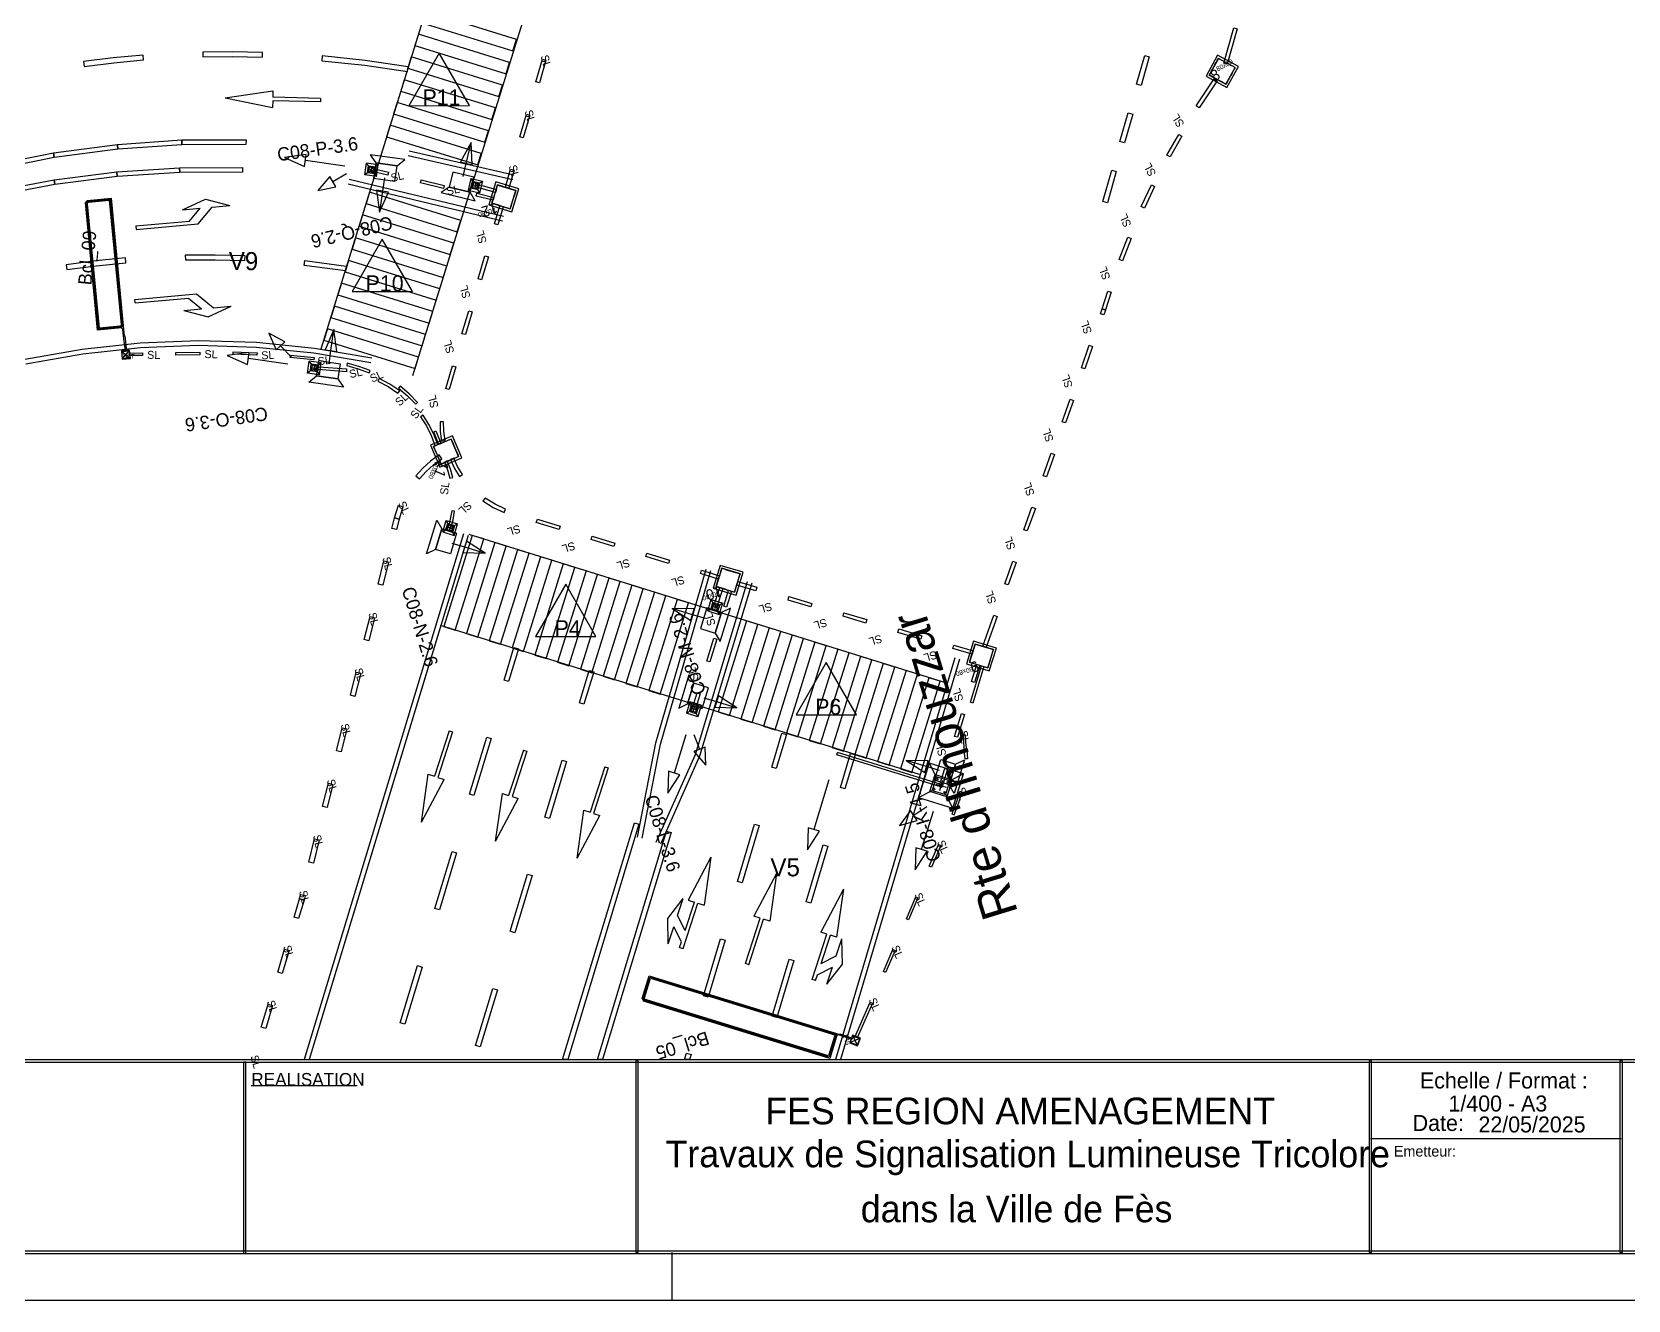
# Model space of a CAD drawing. Header units: millimetres. Extents: x 0 to 420, y 0 to 297.
# Drawn here: x 143.2 to 310.3, y 0 to 132.8 of the extents above; entities that cross this region are included whole.
import ezdxf

# ---------------------------------------------------------------- set-up
doc = ezdxf.new("R2010")
doc.units = ezdxf.units.MM
for name, color, linetype, true_color in [('BORD_CHAUSSEE_SIGNAUX', 7, 'Continuous', 0xff0000), ('BOUCLE_SATURATION', 7, 'Continuous', 0xb8b800), ('FLECHES_CIRCULATION', 7, 'Continuous', 0x0080ff), ('FOURREAU_BOUCLE', 7, 'Continuous', 0xff8000), ('FOURREAU_CEINTURAGE', 7, 'Continuous', 0xb8008a), ('FOURREAU_FIBRE_MULTI', 7, 'Continuous', 0x0000ff), ('FOURREAU_SUPPORT', 7, 'Continuous', 0x009400), ('SUPPORT_POTENCE', 7, 'Continuous', 0x38de00), ('SUPPORTS_MASSIFS', 7, 'Continuous', 0x999999), ('TEXTE_TRAITS', 7, 'Continuous', 0x000000)]:
    doc.layers.add(name, color=color, linetype=linetype, true_color=true_color)

msp = doc.modelspace()

# ---------------------------------------------------------------- linework, layer by layer
at = {"layer": 'BORD_CHAUSSEE_SIGNAUX'}
for p, q in [((185.12, 137.34), (173.4, 99.58)), ((195.29, 136.35), (183.01, 96.8)), ((182.66, 120.35), (193.62, 117.84)), ((182.56, 119.86), (193.51, 117.35)), ((192.55, 113.47), (176.38, 117.36)), ((192.43, 112.98), (176.27, 116.87)), ((160.59, 100.46), (154.49, 100.23)), ((166.68, 100.28), (160.59, 100.46)), ((148.43, 99.57), (142.43, 98.5)), ((148.49, 99.08), (142.52, 98.01)), ((154.49, 100.23), (148.43, 99.57)), ((154.52, 99.73), (148.49, 99.08)), ((152.58, 99.36), (153.42, 98.67)), ((152.65, 98.6), (153.34, 99.43)), ((160.58, 99.96), (154.52, 99.73)), ((166.64, 99.78), (160.58, 99.96)), ((172.67, 99.18), (166.64, 99.78)), ((172.75, 99.67), (166.68, 100.28)), ((178.65, 98.16), (172.67, 99.18)), ((178.76, 98.65), (172.75, 99.67)), ((188.34, 80.25), (171.67, 25.2)), ((188.82, 80.09), (172.2, 25.2)), ((188.89, 80.22), (239.03, 64.62)), ((208.5, 58.35), (213.76, 76.54)), ((208.99, 58.23), (214.24, 76.4)), ((218.06, 75.22), (212.6, 57.12)), ((218.54, 75.07), (213.07, 56.95)), ((185.96, 70.66), (172.2, 25.2)), ((185.92, 70.67), (236.06, 55.07)), ((239.79, 67.27), (227.3, 25.2)), ((240.27, 67.13), (227.82, 25.2)), ((206.58, 48.48), (208.5, 58.35)), ((207.06, 48.36), (208.99, 58.23)), ((212.6, 57.12), (208.5, 47.92)), ((213.07, 56.95), (208.97, 47.75)), ((229.84, 27.41), (228.85, 26.97)), ((229.13, 27.69), (229.56, 26.69))]:
    msp.add_line(p, q, dxfattribs=at)
for points in [[(152.53, 99.41), (152.61, 98.54), (153.47, 98.63), (153.39, 99.49)], [(152.65, 98.6), (152.58, 99.36), (153.34, 99.43), (153.42, 98.67)], [(229.91, 27.43), (229.1, 27.75), (228.79, 26.95), (229.59, 26.63)], [(229.13, 27.69), (229.84, 27.41), (229.56, 26.69), (228.85, 26.97)]]:
    msp.add_lwpolyline(points, close=True, dxfattribs=at)
at = {"layer": 'BOUCLE_SATURATION'}
for p, q in [((152.71, 102.04), (152.82, 100.97)), ((152.67, 101.7), (152.52, 101.81)), ((152.74, 100.96), (152.67, 101.7)), ((227.31, 27.96), (228.33, 27.65)), ((227.6, 27.79), (227.44, 27.7)), ((228.31, 27.57), (227.6, 27.79))]:
    msp.add_line(p, q, dxfattribs=at)
for points in [[(151.44, 115.4), (152.71, 102.04), (150.22, 101.8), (148.95, 115.16)], [(151.25, 115.18), (152.52, 101.81), (150.03, 101.57), (148.76, 114.94)], [(151.34, 115.29), (152.61, 101.92), (150.12, 101.68), (148.85, 115.05)], [(207.78, 33.96), (227.31, 27.96), (226.57, 25.57), (207.05, 31.57)], [(207.85, 33.82), (227.37, 27.82), (226.64, 25.43), (207.12, 31.43)], [(207.92, 33.7), (227.44, 27.7), (226.71, 25.31), (207.19, 31.31)]]:
    msp.add_lwpolyline(points, close=True, dxfattribs=at)
at = {"layer": 'FLECHES_CIRCULATION'}
for p, q in [((154.79, 130.38), (151.67, 130.09)), ((154.83, 129.88), (154.79, 130.38)), ((164.17, 130.73), (161.04, 130.7)), ((161.04, 130.7), (161.05, 130.2)), ((167.3, 130.67), (164.17, 130.73)), ((167.29, 130.17), (167.3, 130.67)), ((151.67, 130.09), (148.56, 129.71)), ((148.56, 129.71), (148.63, 129.21)), ((148.63, 129.21), (151.72, 129.59)), ((151.72, 129.59), (154.83, 129.88)), ((161.05, 130.2), (164.17, 130.23)), ((164.17, 130.23), (167.29, 130.17)), ((173.56, 130.3), (173.51, 129.8)), ((173.51, 129.8), (178, 129.32)), ((178.06, 129.82), (173.56, 130.3)), ((178, 129.32), (182.47, 128.66)), ((182.55, 129.15), (178.06, 129.82)), ((182.47, 128.66), (182.55, 129.15)), ((163.38, 125.9), (168.4, 126.66)), ((163.38, 125.9), (168.36, 124.91)), ((168.37, 125.6), (168.36, 124.91)), ((173.37, 125.48), (168.37, 125.6)), ((168.4, 126.66), (168.38, 125.97)), ((173.38, 125.86), (168.38, 125.97)), ((173.38, 125.86), (173.37, 125.48)), ((158.91, 114.2), (161.32, 115.3)), ((158.91, 114.2), (160.78, 114.37)), ((159.65, 113.01), (160.78, 114.37)), ((160.55, 112.72), (162.03, 114.48)), ((161.32, 115.3), (163.89, 114.65)), ((162.03, 114.48), (163.89, 114.65)), ((154.04, 112.51), (159.65, 113.01)), ((154.04, 112.51), (154.08, 112.14)), ((154.08, 112.14), (160.55, 112.72)), ((149.84, 108.83), (146.74, 108.42)), ((152.96, 109.14), (149.84, 108.83)), ((153, 108.64), (152.96, 109.14)), ((162.35, 109.45), (159.22, 109.45)), ((159.22, 109.45), (159.23, 108.95)), ((159.23, 108.95), (162.34, 108.95)), ((162.34, 108.95), (165.46, 108.86)), ((165.48, 109.36), (162.35, 109.45)), ((165.46, 108.86), (165.48, 109.36)), ((146.74, 108.42), (146.81, 107.93)), ((146.81, 107.93), (149.9, 108.33)), ((149.9, 108.33), (153, 108.64)), ((153.93, 104.8), (160.4, 105.38)), ((160.4, 105.38), (162.16, 103.91)), ((153.96, 104.43), (153.93, 104.8)), ((153.96, 104.43), (159.56, 104.93)), ((159.05, 103.63), (160.92, 103.8)), ((159.05, 103.63), (161.62, 102.98)), ((159.56, 104.93), (160.92, 103.8)), ((161.62, 102.98), (164.03, 104.08)), ((162.16, 103.91), (164.03, 104.08)), ((186.85, 59.61), (185.31, 54.86)), ((187.21, 59.5), (185.66, 54.74)), ((186.85, 59.61), (187.21, 59.5)), ((194.62, 57.61), (193.07, 52.86)), ((194.97, 57.5), (193.43, 52.74)), ((194.62, 57.61), (194.97, 57.5)), ((203.15, 55.85), (201.6, 51.09)), ((203.51, 55.73), (201.96, 50.97)), ((203.15, 55.85), (203.51, 55.73)), ((183.94, 50.04), (184.65, 55.07)), ((183.94, 50.04), (186.32, 54.53)), ((184.65, 55.07), (185.31, 54.86)), ((185.66, 54.74), (186.32, 54.53)), ((191.71, 48.05), (192.42, 53.07)), ((191.71, 48.05), (194.08, 52.53)), ((192.42, 53.07), (193.07, 52.86)), ((193.43, 52.74), (194.08, 52.53)), ((200.24, 46.28), (200.95, 51.3)), ((200.24, 46.28), (202.61, 50.76)), ((200.95, 51.3), (201.6, 51.09)), ((201.96, 50.97), (202.61, 50.76)), ((214.25, 46.38), (211.87, 41.9)), ((214.25, 46.38), (213.54, 41.36)), ((221.14, 44.69), (218.76, 40.21)), ((221.14, 44.69), (220.43, 39.67)), ((209.73, 39.96), (211.34, 42.07)), ((210.76, 40.29), (211.34, 42.07)), ((211.87, 41.9), (212.53, 41.68)), ((228.14, 43.02), (225.76, 38.54)), ((228.14, 43.02), (227.42, 38)), ((211.56, 38.71), (210.76, 40.29)), ((211.34, 36.81), (212.88, 41.57)), ((211.56, 38.71), (212.53, 41.68)), ((212.88, 41.57), (213.54, 41.36)), ((219.42, 40), (218.76, 40.21)), ((209.79, 37.32), (209.73, 39.96)), ((209.79, 37.32), (210.37, 39.1)), ((211.17, 37.52), (210.37, 39.1)), ((217.87, 35.24), (219.42, 40)), ((218.23, 35.12), (219.77, 39.88)), ((220.43, 39.67), (219.77, 39.88)), ((226.41, 38.33), (225.76, 38.54)), ((210.98, 36.93), (211.17, 37.52)), ((210.98, 36.93), (211.34, 36.81)), ((224.87, 33.57), (226.41, 38.33)), ((225.8, 35.24), (226.77, 38.21)), ((227.42, 38), (226.77, 38.21)), ((227.38, 36.04), (227.96, 37.83)), ((228.02, 35.18), (227.96, 37.83)), ((218.23, 35.12), (217.87, 35.24)), ((225.8, 35.24), (227.38, 36.04)), ((226.41, 33.07), (228.02, 35.18)), ((225.22, 33.46), (224.87, 33.57)), ((225.22, 33.46), (225.42, 34.05)), ((225.42, 34.05), (226.99, 34.85)), ((226.41, 33.07), (226.99, 34.85))]:
    msp.add_line(p, q, dxfattribs=at)
for points in [[(193.53, 130.82), (193.9, 132.01), (184.35, 134.98), (183.98, 133.78)], [(192.8, 128.43), (193.17, 129.62), (183.62, 132.59), (183.25, 131.39)], [(192.06, 126.04), (192.43, 127.24), (182.88, 130.2), (182.51, 129.01)], [(260.16, 130.21), (259.3, 127.21), (258.82, 127.34), (259.68, 130.35)], [(191.32, 123.65), (191.69, 124.85), (182.14, 127.81), (181.77, 126.62)], [(190.58, 121.27), (190.95, 122.46), (181.4, 125.42), (181.03, 124.23)], [(258.43, 124.2), (257.57, 121.2), (257.09, 121.34), (257.95, 124.34)], [(189.84, 118.88), (190.21, 120.07), (180.66, 123.04), (180.29, 121.84)], [(152.16, 120.54), (145.5, 119.66), (145.42, 120.15), (152.11, 121.04)], [(158.86, 121), (152.16, 120.54), (152.11, 121.04), (158.84, 121.5)], [(165.59, 121.53), (165.57, 121.03), (158.86, 121), (158.84, 121.5)], [(145.5, 119.66), (138.91, 118.35), (138.8, 118.84), (145.42, 120.15)], [(145.57, 116.83), (139.11, 115.6), (139.01, 116.09), (145.49, 117.32)], [(152.09, 117.66), (145.57, 116.83), (145.49, 117.32), (152.04, 118.16)], [(158.64, 118.09), (152.09, 117.66), (152.04, 118.16), (158.62, 118.59)], [(165.22, 118.63), (165.21, 118.13), (158.64, 118.09), (158.62, 118.59)], [(256.71, 118.19), (255.77, 114.91), (255.29, 115.05), (256.23, 118.33)], [(187.7, 111.89), (188.07, 113.08), (178.52, 116.04), (178.15, 114.85)], [(186.96, 109.5), (187.33, 110.69), (177.78, 113.65), (177.41, 112.46)], [(186.23, 107.11), (186.6, 108.3), (177.05, 111.26), (176.68, 110.07)], [(176.06, 108.28), (175.99, 107.79), (171.67, 108.37), (171.73, 108.86)], [(185.49, 104.72), (185.86, 105.91), (176.31, 108.88), (175.94, 107.68)], [(184.75, 102.33), (185.12, 103.53), (175.57, 106.49), (175.2, 105.29)], [(184.01, 99.94), (184.38, 101.14), (174.83, 104.1), (174.46, 102.91)], [(183.27, 97.56), (183.64, 98.75), (174.09, 101.71), (173.71, 100.52)], [(186.29, 70.53), (187.49, 70.16), (190.47, 79.71), (189.27, 80.08)], [(188.65, 69.8), (189.85, 69.42), (192.83, 78.97), (191.64, 79.34)], [(191.04, 69.05), (192.23, 68.68), (195.22, 78.22), (194.02, 78.59)], [(193.43, 68.3), (194.62, 67.93), (197.6, 77.48), (196.41, 77.85)], [(195.81, 67.56), (197.01, 67.19), (199.99, 76.73), (198.8, 77.1)], [(198.2, 66.81), (199.39, 66.44), (202.37, 75.99), (201.18, 76.36)], [(200.59, 66.07), (201.78, 65.7), (204.76, 75.25), (203.57, 75.62)], [(202.97, 65.33), (204.17, 64.96), (207.15, 74.5), (205.96, 74.87)], [(205.36, 64.58), (206.55, 64.21), (209.54, 73.76), (208.34, 74.13)], [(207.75, 63.84), (208.94, 63.47), (211.92, 73.01), (210.73, 73.38)], [(215.01, 61.6), (216.2, 61.22), (219.18, 70.77), (217.99, 71.14)], [(217.39, 60.85), (218.59, 60.48), (221.57, 70.02), (220.37, 70.4)], [(219.78, 60.11), (220.97, 59.73), (223.95, 69.28), (222.76, 69.65)], [(222.16, 59.36), (223.36, 58.99), (226.34, 68.53), (225.15, 68.91)], [(194.1, 68.2), (193.07, 64.79), (192.59, 64.94), (193.62, 68.34)], [(224.55, 58.61), (225.74, 58.24), (228.73, 67.79), (227.53, 68.16)], [(226.94, 57.88), (228.13, 57.5), (231.11, 67.05), (229.92, 67.42)], [(201.99, 65.81), (200.96, 62.4), (200.48, 62.54), (201.51, 65.95)], [(229.33, 57.13), (230.52, 56.76), (233.5, 66.3), (232.31, 66.68)], [(231.71, 56.39), (232.91, 56.01), (235.89, 65.56), (234.69, 65.93)], [(234.1, 55.64), (235.29, 55.27), (238.27, 64.81), (237.08, 65.18)], [(191.25, 58.81), (189.44, 52.83), (188.96, 52.97), (190.78, 58.95)], [(222.16, 59.25), (221.1, 55.68), (220.62, 55.82), (221.68, 59.39)], [(229.35, 57.11), (228.28, 53.54), (227.81, 53.68), (228.87, 57.25)], [(199.15, 56.42), (197.34, 50.44), (196.86, 50.58), (198.67, 56.56)], [(206.71, 49.83), (199.26, 25.2), (198.73, 25.2), (206.24, 49.97)], [(210.1, 48.96), (202.9, 25.2), (202.38, 25.2), (209.62, 49.1)], [(219.31, 49.69), (217.53, 43.7), (217.05, 43.84), (218.83, 49.83)], [(187.63, 46.85), (185.82, 40.86), (185.34, 41.01), (187.15, 46.99)], [(226.5, 47.55), (224.72, 41.56), (224.24, 41.7), (226.02, 47.69)], [(195.53, 44.45), (193.72, 38.47), (193.24, 38.62), (195.05, 44.6)], [(215.75, 37.71), (213.97, 31.72), (213.49, 31.86), (215.27, 37.85)], [(222.94, 35.57), (221.15, 29.58), (220.68, 29.72), (222.46, 35.71)], [(184.01, 34.88), (182.2, 28.9), (181.72, 29.04), (183.53, 35.03)], [(191.9, 32.49), (190.09, 26.51), (189.61, 26.65), (191.43, 32.64)], [(212.18, 25.73), (212.03, 25.2), (211.5, 25.2), (211.7, 25.87)]]:
    msp.add_lwpolyline(points, close=True, dxfattribs=at)
at = {"layer": 'FOURREAU_BOUCLE'}
for p, q in [((176.18, 98.13), (176.12, 97.89)), ((176.12, 97.89), (177.32, 97.54)), ((177.39, 97.78), (176.18, 98.13)), ((177.32, 97.54), (178.48, 97.12)), ((178.58, 97.35), (177.39, 97.78)), ((178.48, 97.12), (178.58, 97.35)), ((181.7, 95.71), (181.54, 95.52)), ((181.54, 95.52), (182.49, 94.71)), ((182.66, 94.9), (181.7, 95.71)), ((182.49, 94.71), (183.35, 93.82)), ((183.53, 93.99), (182.66, 94.9)), ((183.35, 93.82), (183.53, 93.99)), ((240.93, 59.16), (240.68, 59.17)), ((240.68, 59.17), (240.69, 58.36)), ((240.94, 58.38), (240.93, 59.16)), ((240.69, 58.36), (240.79, 57.56)), ((240.79, 57.56), (241.04, 57.61)), ((241.04, 57.61), (240.94, 58.38)), ((239.95, 52.09), (239.5, 50.93)), ((239.73, 50.83), (240.18, 52.01)), ((240.32, 53.27), (239.95, 52.09)), ((240.18, 52.01), (240.56, 53.2)), ((240.56, 53.2), (240.32, 53.27)), ((239.5, 50.93), (239.73, 50.83))]:
    msp.add_line(p, q, dxfattribs=at)
for points in [[(153.07, 99.39), (152.94, 99.37), (152.75, 100.96), (152.88, 100.98)], [(154.73, 98.94), (153.38, 98.92), (153.37, 99.17), (154.73, 99.19)], [(160.73, 99.01), (158.23, 98.98), (158.23, 99.23), (160.73, 99.26)], [(166.73, 99.22), (166.72, 98.97), (164.23, 99.05), (164.23, 99.3)], [(172.72, 98.72), (172.69, 98.47), (170.21, 98.73), (170.23, 98.98)], [(185.96, 89.76), (185.73, 89.68), (185.23, 90.93), (185.45, 91.03)], [(242.82, 66.37), (241.69, 62.53), (241.45, 62.61), (242.58, 66.44)], [(241.14, 56.68), (240.89, 56.67), (240.79, 57.56), (241.04, 57.61)], [(238.33, 47.62), (237.34, 45.33), (237.11, 45.43), (238.1, 47.72)], [(235.94, 42.12), (234.95, 39.83), (234.72, 39.93), (235.71, 42.22)], [(233.55, 36.62), (232.55, 34.32), (232.33, 34.42), (233.32, 36.72)], [(231.16, 31.11), (229.57, 27.45), (229.34, 27.55), (230.93, 31.21)], [(229.07, 27.43), (229.02, 27.3), (227.72, 27.74), (227.76, 27.87)]]:
    msp.add_lwpolyline(points, close=True, dxfattribs=at)
at = {"layer": 'FOURREAU_CEINTURAGE'}
for p, q in [((266.56, 128.52), (266.68, 128.74)), ((266.68, 128.74), (266.8, 128.96)), ((266.8, 128.96), (266.92, 129.18)), ((266.92, 129.18), (267.04, 129.4)), ((267.04, 129.4), (267.16, 129.62)), ((267.16, 129.62), (267.28, 129.84)), ((267.28, 129.84), (267.4, 130.05)), ((267.4, 130.05), (267.62, 129.94)), ((267.62, 129.94), (267.84, 129.82)), ((267.84, 129.82), (268.06, 129.7)), ((268.06, 129.7), (268.28, 129.58)), ((268.28, 129.58), (268.49, 129.46)), ((268.49, 129.46), (268.71, 129.34)), ((268.71, 129.34), (268.93, 129.22)), ((269.03, 128.88), (268.91, 128.66)), ((268.93, 129.22), (269.15, 129.1)), ((269.15, 129.1), (269.03, 128.88)), ((266.44, 128.3), (266.56, 128.52)), ((266.66, 128.18), (266.44, 128.3)), ((266.88, 128.06), (266.66, 128.18)), ((267.1, 127.94), (266.88, 128.06)), ((267.32, 127.82), (267.1, 127.94)), ((267.54, 127.7), (267.32, 127.82)), ((267.75, 127.58), (267.54, 127.7)), ((267.97, 127.46), (267.75, 127.58)), ((268.19, 127.34), (267.97, 127.46)), ((268.31, 127.56), (268.19, 127.34)), ((268.43, 127.78), (268.31, 127.56)), ((268.55, 128), (268.43, 127.78)), ((268.67, 128.22), (268.55, 128)), ((268.79, 128.44), (268.67, 128.22)), ((268.91, 128.66), (268.79, 128.44)), ((191.4, 115.12), (191.47, 115.35)), ((191.47, 115.35), (191.55, 115.59)), ((191.55, 115.59), (191.62, 115.83)), ((191.62, 115.83), (191.69, 116.07)), ((191.69, 116.07), (191.77, 116.31)), ((191.77, 116.31), (191.84, 116.55)), ((191.84, 116.55), (191.91, 116.79)), ((191.91, 116.79), (192.15, 116.71)), ((192.15, 116.71), (192.39, 116.64)), ((192.39, 116.64), (192.63, 116.57)), ((192.63, 116.57), (192.87, 116.49)), ((192.87, 116.49), (193.11, 116.42)), ((193.11, 116.42), (193.35, 116.35)), ((193.35, 116.35), (193.59, 116.27)), ((193.6, 115.48), (193.53, 115.24)), ((193.59, 116.27), (193.83, 116.2)), ((193.68, 115.72), (193.6, 115.48)), ((193.75, 115.96), (193.68, 115.72)), ((193.83, 116.2), (193.75, 115.96)), ((191.33, 114.88), (191.4, 115.12)), ((191.56, 114.8), (191.33, 114.88)), ((191.8, 114.73), (191.56, 114.8)), ((192.04, 114.66), (191.8, 114.73)), ((192.28, 114.58), (192.04, 114.66)), ((192.52, 114.51), (192.28, 114.58)), ((192.76, 114.44), (192.52, 114.51)), ((193, 114.36), (192.76, 114.44)), ((193.24, 114.29), (193, 114.36)), ((193.31, 114.53), (193.24, 114.29)), ((193.38, 114.77), (193.31, 114.53)), ((193.46, 115.01), (193.38, 114.77)), ((193.53, 115.24), (193.46, 115.01)), ((186.26, 91.97), (185.89, 91.97)), ((185.89, 91.97), (185.92, 90.97)), ((186.29, 91), (186.26, 91.97)), ((185.92, 90.97), (186.05, 89.97)), ((186.42, 90.04), (186.29, 91)), ((185.21, 89.4), (185.44, 89.49)), ((185.31, 89.17), (185.21, 89.4)), ((185.41, 88.94), (185.31, 89.17)), ((185.51, 88.71), (185.41, 88.94)), ((185.44, 89.49), (185.67, 89.59)), ((185.61, 88.48), (185.51, 88.71)), ((185.67, 89.59), (185.9, 89.69)), ((185.9, 89.69), (186.13, 89.79)), ((186.05, 89.97), (186.42, 90.04)), ((186.13, 89.79), (186.36, 89.89)), ((186.36, 89.89), (186.59, 89.99)), ((186.59, 89.99), (186.82, 90.08)), ((186.82, 90.08), (187.05, 90.18)), ((187.05, 90.18), (187.15, 89.95)), ((187.15, 89.95), (187.25, 89.72)), ((187.25, 89.72), (187.35, 89.49)), ((187.35, 89.49), (187.45, 89.26)), ((187.45, 89.26), (187.54, 89.03)), ((187.54, 89.03), (187.64, 88.8)), ((187.64, 88.8), (187.74, 88.57)), ((185.71, 88.25), (185.61, 88.48)), ((185.8, 88.02), (185.71, 88.25)), ((185.9, 87.79), (185.8, 88.02)), ((186, 87.56), (185.9, 87.79)), ((186.23, 87.66), (186, 87.56)), ((186.46, 87.75), (186.23, 87.66)), ((186.69, 87.85), (186.46, 87.75)), ((186.92, 87.95), (186.69, 87.85)), ((187.15, 88.05), (186.92, 87.95)), ((187.32, 88.17), (186.97, 88.03)), ((186.97, 88.03), (187.4, 87.11)), ((187.38, 88.15), (187.15, 88.05)), ((187.73, 87.29), (187.32, 88.17)), ((187.61, 88.24), (187.38, 88.15)), ((187.4, 87.11), (187.92, 86.25)), ((187.84, 88.34), (187.61, 88.24)), ((188.23, 86.46), (187.73, 87.29)), ((187.74, 88.57), (187.84, 88.34)), ((187.92, 86.25), (188.23, 86.46)), ((190.61, 84), (190.39, 83.7)), ((190.39, 83.7), (191.47, 83.02)), ((191.65, 83.35), (190.61, 84)), ((191.47, 83.02), (192.62, 82.49)), ((192.76, 82.84), (191.65, 83.35)), ((192.62, 82.49), (192.76, 82.84)), ((214.96, 75.21), (215.03, 75.45)), ((215.03, 75.45), (215.1, 75.69)), ((215.1, 75.69), (215.18, 75.92)), ((215.18, 75.92), (215.25, 76.16)), ((215.25, 76.16), (215.32, 76.4)), ((215.32, 76.4), (215.4, 76.64)), ((215.4, 76.64), (215.64, 76.57)), ((215.64, 76.57), (215.87, 76.49)), ((215.87, 76.49), (216.11, 76.42)), ((216.11, 76.42), (216.35, 76.35)), ((216.35, 76.35), (216.59, 76.27)), ((216.59, 76.27), (216.83, 76.2)), ((216.83, 76.2), (217.07, 76.13)), ((217.09, 75.34), (217.01, 75.1)), ((217.07, 76.13), (217.31, 76.05)), ((217.16, 75.58), (217.09, 75.34)), ((217.23, 75.81), (217.16, 75.58)), ((217.31, 76.05), (217.23, 75.81)), ((214.81, 74.73), (214.88, 74.97)), ((215.05, 74.66), (214.81, 74.73)), ((214.88, 74.97), (214.96, 75.21)), ((215.29, 74.58), (215.05, 74.66)), ((215.53, 74.51), (215.29, 74.58)), ((215.76, 74.44), (215.53, 74.51)), ((216, 74.36), (215.76, 74.44)), ((216.24, 74.29), (216, 74.36)), ((216.48, 74.22), (216.24, 74.29)), ((216.72, 74.14), (216.48, 74.22)), ((216.79, 74.38), (216.72, 74.14)), ((216.87, 74.62), (216.79, 74.38)), ((216.94, 74.86), (216.87, 74.62)), ((217.01, 75.1), (216.94, 74.86)), ((241.85, 68.47), (241.92, 68.71)), ((241.92, 68.71), (242.16, 68.64)), ((242.16, 68.64), (242.4, 68.56)), ((242.4, 68.56), (242.64, 68.49)), ((241.34, 66.8), (241.41, 67.04)), ((241.41, 67.04), (241.48, 67.28)), ((241.48, 67.28), (241.56, 67.52)), ((241.56, 67.52), (241.63, 67.75)), ((241.63, 67.75), (241.7, 67.99)), ((241.7, 67.99), (241.78, 68.23)), ((241.78, 68.23), (241.85, 68.47)), ((242.64, 68.49), (242.88, 68.42)), ((242.88, 68.42), (243.12, 68.34)), ((243.12, 68.34), (243.36, 68.27)), ((243.36, 68.27), (243.6, 68.2)), ((243.47, 66.93), (243.4, 66.69)), ((243.54, 67.17), (243.47, 66.93)), ((243.62, 67.41), (243.54, 67.17)), ((243.6, 68.2), (243.84, 68.12)), ((243.69, 67.64), (243.62, 67.41)), ((243.76, 67.88), (243.69, 67.64)), ((243.84, 68.12), (243.76, 67.88)), ((241.58, 66.72), (241.34, 66.8)), ((241.81, 66.65), (241.58, 66.72)), ((242.05, 66.58), (241.81, 66.65)), ((242.29, 66.5), (242.05, 66.58)), ((242.53, 66.43), (242.29, 66.5)), ((242.77, 66.36), (242.53, 66.43)), ((243.01, 66.28), (242.77, 66.36)), ((243.25, 66.21), (243.01, 66.28)), ((243.32, 66.45), (243.25, 66.21)), ((243.4, 66.69), (243.32, 66.45))]:
    msp.add_line(p, q, dxfattribs=at)
for points in [[(269.38, 133.15), (268.33, 129.45), (267.96, 129.56), (269.02, 133.25)], [(267.3, 130.39), (266.1, 128.2), (268.29, 127), (269.49, 129.2)], [(196.98, 129.87), (196.29, 127.47), (195.93, 127.58), (196.62, 129.98)], [(267.4, 130.05), (266.44, 128.3), (268.19, 127.34), (269.15, 129.1)], [(267.28, 127.71), (265.38, 124.87), (265.07, 125.08), (266.97, 127.92)], [(195.31, 124.11), (194.61, 121.71), (194.25, 121.82), (194.95, 124.22)], [(263.56, 121.89), (262.33, 119.72), (262, 119.9), (263.24, 122.08)], [(193.4, 113.98), (194.14, 116.37), (191.75, 117.1), (191.01, 114.71)], [(193.64, 118.35), (193.09, 116.45), (192.73, 116.55), (193.28, 118.45)], [(193.24, 114.29), (193.83, 116.2), (191.91, 116.79), (191.33, 114.88)], [(260.72, 116.62), (259.65, 114.37), (259.31, 114.53), (260.38, 116.79)], [(192.5, 114.51), (191.94, 112.62), (191.58, 112.72), (192.14, 114.61)], [(258.26, 111.17), (257.34, 108.85), (256.99, 108.98), (257.91, 111.31)], [(190.95, 109.26), (190.25, 106.86), (189.89, 106.97), (190.59, 109.37)], [(256.18, 105.56), (255.59, 103.7), (255.23, 103.81), (255.82, 105.67)], [(255.58, 103.69), (255.4, 103.18), (255.05, 103.3), (255.23, 103.82)], [(189.26, 103.51), (188.55, 101.11), (188.19, 101.21), (188.9, 103.61)], [(254.23, 99.88), (253.4, 97.52), (253.05, 97.65), (253.88, 100)], [(187.56, 97.75), (186.85, 95.35), (186.49, 95.46), (187.2, 97.86)], [(252.23, 94.22), (251.4, 91.86), (251.04, 91.99), (251.88, 94.35)], [(185.87, 87.23), (188.17, 88.21), (187.19, 90.51), (184.89, 89.53)], [(186, 87.56), (187.84, 88.34), (187.05, 90.18), (185.21, 89.4)], [(250.23, 88.57), (249.39, 86.21), (249.04, 86.33), (249.87, 88.69)], [(248.23, 82.91), (247.39, 80.55), (247.04, 80.68), (247.87, 83.03)], [(198.47, 81.05), (198.36, 80.69), (195.97, 81.43), (196.08, 81.79)], [(204.2, 79.27), (204.09, 78.91), (201.7, 79.65), (201.81, 80.01)], [(209.93, 77.48), (209.82, 77.13), (207.43, 77.87), (207.54, 78.23)], [(216.89, 73.83), (217.62, 76.22), (215.23, 76.95), (214.5, 74.56)], [(246.22, 77.25), (245.39, 74.9), (245.04, 75.02), (245.87, 77.38)], [(215.16, 75.86), (215.05, 75.5), (213.16, 76.09), (213.27, 76.45)], [(216.72, 74.14), (217.31, 76.05), (215.4, 76.64), (214.81, 74.73)], [(219.08, 74.65), (218.97, 74.29), (216.96, 74.89), (217.06, 75.25)], [(224.83, 72.96), (224.73, 72.6), (222.33, 73.31), (222.43, 73.67)], [(230.59, 71.27), (230.48, 70.91), (228.09, 71.62), (228.19, 71.98)], [(236.35, 69.58), (236.24, 69.22), (233.84, 69.93), (233.95, 70.29)], [(244.22, 71.6), (243.08, 68.37), (242.73, 68.5), (243.87, 71.72)], [(241.72, 68), (241.61, 67.64), (239.6, 68.24), (239.7, 68.6)], [(243.41, 65.9), (244.15, 68.29), (241.76, 69.02), (241.02, 66.63)], [(243.25, 66.21), (243.84, 68.12), (241.92, 68.71), (241.34, 66.8)]]:
    msp.add_lwpolyline(points, close=True, dxfattribs=at)
at = {"layer": 'FOURREAU_FIBRE_MULTI'}
for p, q in [((185.79, 130.58), (182.63, 125.09)), ((188.96, 125.1), (185.79, 130.58)), ((182.63, 125.09), (188.96, 125.1)), ((179.83, 111.11), (176.68, 105.63)), ((183, 105.63), (179.83, 111.11)), ((176.68, 105.63), (183, 105.63)), ((184.09, 87.13), (183.34, 86.32)), ((184.91, 87.86), (184.09, 87.13)), ((184.44, 86.78), (185.22, 87.47)), ((185.8, 88.51), (184.91, 87.86)), ((185.22, 87.47), (186.07, 88.09)), ((186.07, 88.09), (185.8, 88.51)), ((183.34, 86.32), (183.73, 86)), ((183.73, 86), (184.44, 86.78)), ((199.05, 74.99), (195.89, 69.51)), ((202.21, 69.51), (199.05, 74.99)), ((195.89, 69.51), (202.21, 69.51)), ((226.33, 66.76), (223.17, 61.28)), ((229.5, 61.28), (226.33, 66.76)), ((223.17, 61.28), (229.5, 61.28)), ((166.17, 25.24), (166.15, 25.2)), ((166.15, 25.2), (166.33, 25.2)), ((166.33, 25.2), (166.17, 25.24))]:
    msp.add_line(p, q, dxfattribs=at)
for points in [[(181.62, 81.8), (181.34, 80.69), (180.86, 80.81), (181.13, 81.92)], [(182.01, 83.07), (181.62, 81.8), (181.13, 81.91), (181.54, 83.24)], [(180.5, 77.3), (179.89, 74.87), (179.41, 74.99), (180.01, 77.42)], [(179.04, 71.47), (178.44, 69.05), (177.95, 69.17), (178.56, 71.59)], [(177.59, 65.65), (176.98, 63.23), (176.5, 63.35), (177.1, 65.77)], [(176.14, 59.83), (175.53, 57.41), (175.05, 57.53), (175.65, 59.95)], [(174.68, 54.01), (174.08, 51.58), (173.59, 51.7), (174.2, 54.13)], [(173.23, 48.19), (172.63, 45.76), (172.14, 45.88), (172.75, 48.31)], [(171.66, 41.88), (171.08, 39.95), (170.6, 40.1), (171.18, 42.03)], [(171.78, 42.37), (171.66, 41.89), (171.17, 42.02), (171.29, 42.49)], [(170.08, 36.6), (169.37, 34.2), (168.89, 34.35), (169.6, 36.74)], [(168.36, 30.85), (167.65, 28.46), (167.17, 28.6), (167.88, 30.99)]]:
    msp.add_lwpolyline(points, close=True, dxfattribs=at)
at = {"layer": 'FOURREAU_SUPPORT'}
for p, q in [((178.5, 118.71), (178.49, 118.59)), ((178.36, 118.16), (178.49, 118.15)), ((178.43, 118.22), (178.41, 118.09)), ((178.56, 118.64), (178.43, 118.66)), ((178.86, 118.09), (178.98, 118.07)), ((178.91, 118.02), (178.93, 118.15)), ((179.05, 118.57), (178.93, 118.59)), ((178.98, 118.52), (179, 118.64)), ((189.45, 117.01), (189.33, 117.04)), ((189.41, 117.09), (189.38, 116.97)), ((189.21, 116.56), (189.34, 116.53)), ((189.29, 116.6), (189.26, 116.48)), ((189.7, 116.44), (189.82, 116.41)), ((189.75, 116.36), (189.78, 116.49)), ((189.94, 116.9), (189.82, 116.93)), ((189.86, 116.85), (189.89, 116.97)), ((172.39, 97.42), (172.51, 97.4)), ((172.46, 97.47), (172.44, 97.35)), ((172.58, 97.9), (172.46, 97.92)), ((172.53, 97.97), (172.51, 97.85)), ((172.88, 97.35), (173.01, 97.33)), ((172.94, 97.28), (172.95, 97.4)), ((173.08, 97.83), (172.95, 97.84)), ((173.01, 97.77), (173.02, 97.9)), ((186.58, 80.73), (186.7, 80.69)), ((186.65, 80.77), (186.62, 80.65)), ((186.84, 81.17), (186.72, 81.2)), ((186.8, 81.25), (186.77, 81.13)), ((187.05, 80.58), (187.17, 80.54)), ((187.1, 80.5), (187.13, 80.62)), ((187.32, 81.02), (187.2, 81.06)), ((187.24, 80.98), (187.28, 81.1)), ((214.34, 72.43), (214.46, 72.4)), ((214.42, 72.47), (214.38, 72.36)), ((214.61, 72.87), (214.49, 72.91)), ((214.57, 72.95), (214.53, 72.83)), ((214.82, 72.29), (214.94, 72.25)), ((214.86, 72.21), (214.9, 72.33)), ((215.08, 72.73), (214.97, 72.76)), ((215.01, 72.69), (215.04, 72.81)), ((212.37, 62.18), (212.25, 62.21)), ((212.33, 62.25), (212.29, 62.13)), ((212.84, 62.03), (212.72, 62.06)), ((212.77, 61.99), (212.8, 62.11)), ((212.1, 61.74), (212.22, 61.7)), ((212.18, 61.77), (212.14, 61.66)), ((212.58, 61.59), (212.7, 61.55)), ((212.62, 61.51), (212.66, 61.63)), ((227.43, 57.1), (227.5, 57.34)), ((238.19, 53.79), (227.43, 57.1)), ((238.26, 54.03), (227.5, 57.34)), ((237.17, 53.27), (237.74, 55.05)), ((237.77, 53.47), (237.51, 53.55)), ((237.6, 53.38), (237.68, 53.64)), ((237.74, 55.05), (239.53, 54.48)), ((237.85, 54.62), (238.12, 54.54)), ((237.94, 54.45), (238.03, 54.72)), ((238.19, 53.79), (238.26, 54.03)), ((238.26, 54.03), (238.19, 53.79)), ((238.19, 53.79), (238.43, 53.71)), ((238.26, 54.03), (238.5, 53.95)), ((238.5, 53.95), (238.43, 53.71)), ((238.43, 53.71), (238.5, 53.95)), ((238.92, 54.28), (239.19, 54.19)), ((239.53, 54.48), (238.95, 52.69)), ((239.1, 54.37), (239.01, 54.1)), ((238.95, 52.69), (237.17, 53.27)), ((238.84, 53.12), (238.58, 53.21)), ((238.75, 53.3), (238.67, 53.03))]:
    msp.add_line(p, q, dxfattribs=at)
for points in [[(179.02, 117.94), (178.28, 118.05), (178.39, 118.79), (179.13, 118.68)], [(189.3, 117.18), (190.03, 117), (189.85, 116.27), (189.12, 116.45)], [(173.05, 97.2), (172.31, 97.31), (172.41, 98.05), (173.16, 97.94)], [(186.48, 80.63), (186.7, 81.34), (187.42, 81.12), (187.2, 80.4)], [(214.24, 72.33), (214.46, 73.05), (215.18, 72.83), (214.96, 72.11)], [(212.94, 62.13), (212.72, 61.41), (212, 61.63), (212.22, 62.35)]]:
    msp.add_lwpolyline(points, close=True, dxfattribs=at)
at = {"layer": 'SUPPORT_POTENCE'}
for p, q in [((179.51, 96.53), (179.38, 96.25)), ((179.38, 96.25), (180.46, 95.67)), ((180.63, 95.94), (179.51, 96.53)), ((180.46, 95.67), (181.48, 94.97)), ((181.67, 95.22), (180.63, 95.94)), ((181.48, 94.97), (181.67, 95.22)), ((184.12, 92.67), (183.86, 92.49)), ((183.86, 92.49), (184.46, 91.55)), ((184.73, 91.71), (184.12, 92.67)), ((184.46, 91.55), (184.96, 90.56)), ((185.24, 90.69), (184.73, 91.71)), ((184.96, 90.56), (185.35, 89.53)), ((185.65, 89.62), (185.24, 90.69)), ((185.35, 89.53), (185.65, 89.62)), ((186.64, 87.9), (186.35, 87.77)), ((186.35, 87.77), (186.68, 86.94)), ((186.97, 87.04), (186.64, 87.9)), ((186.68, 86.94), (186.92, 86.08)), ((187.22, 86.15), (186.97, 87.04)), ((186.92, 86.08), (187.22, 86.15)), ((187.11, 82.66), (186.96, 81.78)), ((187.42, 82.62), (187.11, 82.66)), ((187.27, 81.71), (187.42, 82.62)), ((186.96, 81.78), (186.74, 80.91)), ((186.74, 80.91), (187.03, 80.82)), ((187.03, 80.82), (187.27, 81.71))]:
    msp.add_line(p, q, dxfattribs=at)
for points in [[(180.5, 118.12), (180.43, 117.82), (178.64, 118.25), (178.71, 118.55)], [(186.34, 116.73), (186.27, 116.43), (183.83, 117.01), (183.91, 117.31)], [(191.8, 116.3), (191.71, 116), (189.56, 116.6), (189.64, 116.9)], [(191.53, 115.49), (191.46, 115.19), (189.67, 115.62), (189.74, 115.92)], [(176.11, 97.52), (176.08, 97.21), (172.71, 97.48), (172.74, 97.79)], [(215.49, 74.52), (214.83, 72.5), (214.53, 72.6), (215.19, 74.62)], [(216.41, 74.24), (215.9, 72.58), (215.6, 72.67), (216.11, 74.34)], [(214.87, 69.23), (214.14, 66.84), (213.84, 66.93), (214.57, 69.32)], [(242.41, 66.49), (241.85, 64.68), (241.55, 64.77), (242.11, 66.58)], [(213.12, 63.5), (212.61, 61.83), (212.31, 61.92), (212.82, 63.59)], [(240.81, 61.33), (240.07, 58.94), (239.78, 59.04), (240.51, 61.42)], [(239.04, 55.6), (238.48, 53.79), (238.18, 53.88), (238.74, 55.69)]]:
    msp.add_lwpolyline(points, close=True, dxfattribs=at)
at = {"layer": 'SUPPORTS_MASSIFS'}
for p, q in [((178, 117.84), (178.18, 119.07)), ((179.41, 118.9), (178.18, 119.07)), ((178.49, 118.65), (178.18, 119.07)), ((178.99, 118.58), (179.41, 118.9)), ((179.24, 117.66), (179.41, 118.9)), ((178.42, 118.15), (178, 117.84)), ((179.24, 117.66), (178, 117.84)), ((178.42, 118.15), (178.49, 118.65)), ((178.92, 118.08), (178.42, 118.15)), ((178.99, 118.58), (178.49, 118.65)), ((178.5, 118.4), (178.92, 118.34)), ((178.68, 118.16), (178.74, 118.58)), ((178.92, 118.08), (178.99, 118.58)), ((178.92, 118.08), (179.24, 117.66)), ((189.12, 117.48), (188.82, 116.26)), ((189.12, 117.48), (190.33, 117.19)), ((189.39, 117.03), (189.12, 117.48)), ((189.39, 117.03), (189.28, 116.54)), ((189.39, 117.03), (189.88, 116.91)), ((189.88, 116.91), (190.33, 117.19)), ((190.33, 117.19), (190.04, 115.97)), ((189.28, 116.54), (188.82, 116.26)), ((188.82, 116.26), (190.04, 115.97)), ((189.28, 116.54), (189.76, 116.43)), ((189.78, 116.68), (189.37, 116.78)), ((189.63, 116.93), (189.53, 116.52)), ((189.88, 116.91), (189.76, 116.43)), ((189.76, 116.43), (190.04, 115.97)), ((172.03, 97.09), (172.2, 98.33)), ((172.45, 97.41), (172.03, 97.09)), ((173.26, 96.92), (172.03, 97.09)), ((173.44, 98.15), (172.2, 98.33)), ((172.52, 97.91), (172.2, 98.33)), ((172.45, 97.41), (172.52, 97.91)), ((172.94, 97.34), (172.45, 97.41)), ((173.02, 97.84), (172.52, 97.91)), ((172.52, 97.65), (172.94, 97.59)), ((172.7, 97.41), (172.76, 97.83)), ((172.94, 97.34), (173.02, 97.84)), ((172.94, 97.34), (173.26, 96.92)), ((173.02, 97.84), (173.44, 98.15)), ((173.26, 96.92), (173.44, 98.15)), ((186.17, 80.46), (186.54, 81.65)), ((186.64, 80.71), (186.17, 80.46)), ((186.17, 80.46), (187.36, 80.09)), ((186.54, 81.65), (187.73, 81.29)), ((186.78, 81.19), (186.54, 81.65)), ((186.64, 80.71), (186.78, 81.19)), ((186.64, 80.71), (187.11, 80.56)), ((186.75, 80.94), (187.15, 80.81)), ((186.78, 81.19), (187.26, 81.04)), ((187.01, 81.08), (186.89, 80.67)), ((187.11, 80.56), (187.26, 81.04)), ((187.11, 80.56), (187.36, 80.09)), ((187.26, 81.04), (187.73, 81.29)), ((187.36, 80.09), (187.73, 81.29)), ((213.93, 72.17), (214.3, 73.36)), ((214.4, 72.41), (213.93, 72.17)), ((213.93, 72.17), (215.13, 71.8)), ((214.3, 73.36), (215.49, 72.99)), ((214.55, 72.89), (214.3, 73.36)), ((214.4, 72.41), (214.55, 72.89)), ((214.4, 72.41), (214.88, 72.27)), ((214.51, 72.64), (214.92, 72.52)), ((214.55, 72.89), (215.02, 72.75)), ((214.77, 72.78), (214.65, 72.38)), ((214.88, 72.27), (215.02, 72.75)), ((214.88, 72.27), (215.13, 71.8)), ((215.02, 72.75), (215.49, 72.99)), ((215.13, 71.8), (215.49, 72.99)), ((212.06, 62.66), (211.69, 61.47)), ((213.25, 62.3), (212.06, 62.66)), ((212.31, 62.19), (212.06, 62.66)), ((212.31, 62.19), (212.16, 61.72)), ((212.68, 61.82), (212.27, 61.94)), ((212.78, 62.05), (212.31, 62.19)), ((212.41, 61.68), (212.53, 62.08)), ((212.78, 62.05), (212.64, 61.57)), ((212.78, 62.05), (213.25, 62.3)), ((213.25, 62.3), (212.89, 61.1)), ((212.16, 61.72), (211.69, 61.47)), ((212.89, 61.1), (211.69, 61.47)), ((212.64, 61.57), (212.16, 61.72)), ((212.64, 61.57), (212.89, 61.1)), ((237.11, 56.22), (237.85, 54.81)), ((237.81, 54.04), (238.89, 53.71)), ((238.51, 54.41), (238.18, 53.34)), ((240.69, 55.11), (239.29, 54.37)), ((236, 52.63), (237.41, 53.38)), ((239.59, 51.53), (238.84, 52.94)), ((166.13, 22.46), (177.22, 22.46))]:
    msp.add_line(p, q, dxfattribs=at)
for points in [[(237.11, 56.22), (236, 52.63), (239.59, 51.53), (240.69, 55.11)], [(237.85, 54.81), (237.41, 53.38), (238.84, 52.94), (239.29, 54.37)]]:
    msp.add_lwpolyline(points, close=True, dxfattribs=at)
at = {"layer": 'TEXTE_TRAITS'}
for p, q in [((189.15, 121.22), (188.03, 119.2)), ((188.63, 119.05), (189.15, 121.22)), ((189.24, 118.91), (189.15, 121.22)), ((171.88, 119.97), (169.59, 119.66)), ((169.59, 119.66), (171.7, 118.73)), ((171.7, 118.73), (171.88, 119.97)), ((175.92, 118.76), (171.79, 119.35)), ((188.03, 119.2), (189.24, 118.91)), ((188.3, 117.68), (188.63, 119.05)), ((188.3, 117.68), (188.63, 119.05)), ((174.35, 117.67), (173.1, 116.21)), ((174.98, 116.59), (174.35, 117.67)), ((176.08, 117.96), (174.66, 117.13)), ((180.06, 117.54), (179.86, 116.14)), ((180.06, 117.54), (179.86, 116.14)), ((173.1, 116.21), (174.98, 116.59)), ((180.48, 116.05), (179.25, 116.23)), ((179.25, 116.23), (179.55, 113.94)), ((179.86, 116.14), (179.55, 113.94)), ((179.55, 113.94), (180.48, 116.05)), ((169.65, 100.37), (167.95, 101.26)), ((167.95, 101.26), (168.74, 99.51)), ((168.74, 99.51), (169.65, 100.37)), ((174.78, 101.64), (173.85, 99.53)), ((174.47, 99.44), (174.78, 101.64)), ((175.08, 99.35), (174.78, 101.64)), ((165.9, 99.23), (163.61, 98.92)), ((163.61, 98.92), (165.73, 97.99)), ((165.73, 97.99), (165.9, 99.23)), ((170.33, 98.75), (169.19, 99.94)), ((173.85, 99.53), (175.08, 99.35)), ((174.27, 98.04), (174.47, 99.44)), ((174.27, 98.04), (174.47, 99.44)), ((169.95, 98.02), (165.82, 98.61)), ((187.12, 79.29), (188.47, 78.88)), ((187.12, 79.29), (188.47, 78.88)), ((188.66, 79.47), (188.29, 78.28)), ((188.47, 78.88), (190.6, 78.22)), ((190.6, 78.22), (188.66, 79.47)), ((188.29, 78.28), (190.6, 78.22)), ((212.33, 71.78), (210.2, 72.44)), ((212.51, 72.38), (210.2, 72.44)), ((210.2, 72.44), (212.15, 71.19)), ((212.15, 71.19), (212.51, 72.38)), ((213.68, 71.37), (212.33, 71.78)), ((213.68, 71.37), (212.33, 71.78)), ((213.5, 63.09), (214.85, 62.68)), ((213.5, 63.09), (214.85, 62.68)), ((215.04, 63.27), (214.67, 62.08)), ((214.67, 62.08), (216.98, 62.02)), ((214.85, 62.68), (216.98, 62.02)), ((216.98, 62.02), (215.04, 63.27)), ((211.64, 59.19), (210.42, 55.2)), ((212.47, 59.22), (213.06, 57.69)), ((213.65, 57.92), (212.48, 57.46)), ((212.48, 57.46), (213.72, 56.01)), ((213.72, 56.01), (213.65, 57.92)), ((209.82, 55.39), (209.76, 53.08)), ((211.01, 55.02), (209.82, 55.39)), ((226.88, 55.31), (226.89, 55.31)), ((236.83, 55.87), (234.7, 56.52)), ((237.01, 56.47), (234.7, 56.52)), ((234.7, 56.52), (236.64, 55.27)), ((236.64, 55.27), (237.01, 56.47)), ((238.18, 55.45), (236.83, 55.87)), ((238.18, 55.45), (236.83, 55.87)), ((209.76, 53.08), (211.01, 55.02)), ((226.62, 54.47), (225.02, 49.29)), ((235.15, 51.26), (234.01, 49.72)), ((234.01, 49.72), (235.86, 50.23)), ((235.86, 50.23), (235.15, 51.26)), ((236.86, 51.67), (235.5, 50.74)), ((237.52, 51.18), (236.29, 47.2)), ((224.43, 49.47), (224.37, 47.16)), ((224.37, 47.16), (225.62, 49.11)), ((225.62, 49.11), (224.43, 49.47)), ((235.7, 47.38), (235.64, 45.07)), ((235.64, 45.07), (236.89, 47.01)), ((236.89, 47.01), (235.7, 47.38)), ((119.29, 25.19), (415.32, 25.19)), ((283.31, 16.93), (309.58, 16.93)), ((210.16, 5), (210.16, 0)), ((0, 0), (420, 0))]:
    msp.add_line(p, q, dxfattribs=at)
for points in [[(182.2, 119.44), (178.56, 119.96), (179.16, 119.1), (181.39, 118.79)], [(182.2, 119.44), (178.56, 119.96), (179.16, 119.1), (181.39, 118.79)], [(181.39, 118.79), (179.16, 119.1), (178.93, 117.51), (181.17, 117.19)], [(186.86, 116.56), (189.06, 116.03), (189.44, 117.6), (187.24, 118.13)], [(186, 115.99), (189.57, 115.13), (189.06, 116.03), (186.86, 116.56)], [(186, 115.99), (189.57, 115.13), (189.06, 116.03), (186.86, 116.56)], [(175.2, 96.47), (172.96, 96.79), (173.19, 98.39), (175.42, 98.07)], [(175.79, 95.62), (172.15, 96.14), (172.96, 96.79), (175.2, 96.47)], [(175.79, 95.62), (172.15, 96.14), (172.96, 96.79), (175.2, 96.47)], [(184.49, 78.17), (185.57, 81.68), (186.09, 80.78), (185.43, 78.62)], [(184.49, 78.17), (185.57, 81.68), (186.09, 80.78), (185.43, 78.62)], [(185.43, 78.62), (186.09, 80.78), (187.63, 80.31), (186.97, 78.15)], [(214.71, 69.86), (215.37, 72.02), (213.83, 72.49), (213.17, 70.33)], [(215.23, 68.96), (216.31, 72.47), (215.37, 72.02), (214.71, 69.86)], [(215.23, 68.96), (216.31, 72.47), (215.37, 72.02), (214.71, 69.86)], [(211.96, 65.5), (210.88, 61.99), (211.81, 62.44), (212.48, 64.6)], [(211.96, 65.5), (210.88, 61.99), (211.81, 62.44), (212.48, 64.6)], [(212.48, 64.6), (211.81, 62.44), (213.35, 61.97), (214.02, 64.13)], [(239.87, 56.12), (239.21, 53.97), (237.67, 54.44), (238.33, 56.6)], [(240.81, 56.58), (239.73, 53.06), (239.21, 53.97), (239.87, 56.12)], [(240.81, 56.58), (239.73, 53.06), (239.21, 53.97), (239.87, 56.12)], [(5, 25.17), (5, 24.92), (415.32, 24.92), (415.32, 25.17)], [(165.55, 24.9), (165.3, 24.9), (165.3, 4.88), (165.55, 4.88)], [(206.38, 5), (206.63, 5), (206.63, 25.04), (206.38, 25.04)], [(283.19, 5), (283.44, 5), (283.44, 25.04), (283.19, 25.04)], [(309.45, 5), (309.71, 5), (309.71, 25.04), (309.45, 25.04)], [(5.13, 5.13), (4.88, 4.88), (415.32, 4.88), (415.32, 5.13)]]:
    msp.add_lwpolyline(points, close=True, dxfattribs=at)

# ---------------------------------------------------------------- texts
at = {"layer": 'TEXTE_TRAITS', "true_color": 0xb8008a}
for rotation, p in [(-73.8232, (196.4, 130.27)), (-73.8232, (194.73, 124.51)), (121.972, (263.87, 123.17)), (-73.8232, (193.06, 118.75)), (117.9771, (260.9, 117.98)), (113.9788, (258.31, 112.6)), (106.4452, (190.8, 110.8)), (109.9807, (256.1, 107.05)), (106.4452, (189.1, 105.05)), (109.4985, (254.17, 101.37)), (106.4452, (187.4, 99.29)), (109.4985, (252.17, 95.72)), (104.0752, (185.74, 93.55)), (109.4985, (250.17, 90.06)), (109.4985, (248.17, 84.4)), (-138.454, (188.76, 83.72)), (-162.7283, (194.16, 81.22)), (-162.7283, (199.89, 79.44)), (109.4985, (246.16, 78.75)), (-162.7283, (205.62, 77.66)), (-162.7283, (211.35, 75.88)), (109.4985, (244.16, 73.09)), (-163.6328, (220.51, 73.09)), (-163.6328, (226.27, 71.4)), (-163.6328, (232.03, 69.71)), (-163.6328, (237.78, 68.02))]:
    msp.add_text('SL', height=0.838, rotation=rotation, dxfattribs=at).set_placement(p)
at = {"layer": 'TEXTE_TRAITS', "true_color": 0x95004a}
for s, height, rotation, p in [('8', 1.12, 28.6589, (266.97, 127.62)), ('80x80', 0.5, 28.6589, (267.34, 128.66)), ('80x80', 0.5, -162.9023, (191.62, 114.43)), ('12', 1.118, -162.9023, (191.72, 114.94)), ('80x80', 0.5, -113.1166, (185.38, 87.85)), ('11', 1.118, -113.1166, (185.87, 88)), ('80x80', 0.5, -162.9023, (215.1, 74.28)), ('10', 1.118, -162.9023, (215.2, 74.8)), ('9', 1.12, -162.9023, (242.1, 66.98)), ('80x80', 0.5, -162.9023, (241.63, 66.35))]:
    msp.add_text(s, height=height, rotation=rotation, dxfattribs=at).set_placement(p)
at = {"layer": 'TEXTE_TRAITS', "true_color": 0x0000ff}
for s, height, p in [('P11', 1.676, (184.05, 125.12)), ('V9', 1.886, (163.77, 107.87)), ('P10', 1.676, (178.09, 105.65)), ('P4', 1.676, (197.89, 69.53)), ('P6', 1.676, (225.17, 61.3)), ('V5', 1.886, (220.49, 44.38))]:
    msp.add_text(s, height=height, dxfattribs=at).set_placement(p)
at = {"layer": 'TEXTE_TRAITS', "true_color": 0x009500}
for s, rotation, p in [('C08-P-3.6', 8.1001, (168.95, 119.26)), ('C08-Q-2.6', -166.5029, (180.74, 113.55)), ('C08-O-3.6', -171.8999, (167.74, 93.55)), ('C08-N-2.6', -72.9023, (181.86, 74.44)), ('C08-M-2.6', 107.0977, (213.75, 63.64)), ('C08-K-4.5', 107.0977, (238.38, 46.17)), ('C08-L-3.6', -72.9023, (207.31, 52.65))]:
    msp.add_text(s, height=1.397, rotation=rotation, dxfattribs=at).set_placement(p)
at = {"layer": 'TEXTE_TRAITS', "true_color": 0x37dd00}
for rotation, p in [(13.4151, (180.84, 117.09)), (13.4151, (186.68, 115.69)), (12.545, (176.49, 96.55)), (42.4386, (181.65, 93.57)), (82.5133, (186.71, 84.29)), (107.0252, (214.76, 70.76)), (107.0252, (213.01, 65.02)), (107.2064, (240.71, 62.85)), (107.2064, (238.93, 57.12))]:
    msp.add_text('SL', height=0.838, rotation=rotation, dxfattribs=at).set_placement(p)
at = {"layer": 'TEXTE_TRAITS', "true_color": 0xb8b800}
for s, rotation, p in [('Bcl_09', 84.4855, (149.37, 106.25)), ('Bcl_05', -162.9748, (213.81, 28.16))]:
    msp.add_text(s, height=1.397, rotation=rotation, dxfattribs=at).set_placement(p)
at = {"layer": 'TEXTE_TRAITS', "true_color": 0xff0000}
for rotation, p in [(-5.4689, (152.63, 98.68)), (111.5727, (228.93, 26.8))]:
    msp.add_text('SLT', height=0.5, rotation=rotation, dxfattribs=at).set_placement(p)
at = {"layer": 'TEXTE_TRAITS', "true_color": 0xff7f00}
for rotation, p in [(-0.7506, (155.22, 98.58)), (-0.7506, (161.22, 98.66)), (3.388, (167.2, 98.51)), (7.5507, (173.14, 97.89)), (24.8276, (178.79, 96.07)), (53.5438, (183.38, 92.21)), (-80.2466, (240.27, 59.58)), (-77.1853, (240.03, 53.61)), (-66.5163, (237.9, 47.94)), (-66.5163, (235.51, 42.43)), (-66.5163, (233.12, 36.93)), (-66.5163, (230.73, 31.43))]:
    msp.add_text('SL', height=0.838, rotation=rotation, dxfattribs=at).set_placement(p)
at = {"layer": 'TEXTE_TRAITS', "true_color": 0x0000ff}
for rotation, p in [(-63.7552, (181.45, 83.41)), (-75.9832, (179.83, 77.72)), (-75.9832, (178.37, 71.9)), (-75.9832, (176.92, 66.08)), (-75.9832, (175.47, 60.26)), (-75.9832, (174.02, 54.44)), (-75.9832, (172.56, 48.62)), (-75.9832, (171.11, 42.79)), (-73.3809, (169.44, 37.01)), (-73.3809, (167.73, 31.26)), (-73.3809, (166.01, 25.51))]:
    msp.add_text('SL', height=0.838, rotation=rotation, dxfattribs=at).set_placement(p)
at = {"layer": 'TEXTE_TRAITS', "true_color": 0xb8a15c}
msp.add_text("Rte d'Imouzzar", height=3.7257, rotation=107.0977, dxfattribs=at).set_placement((246.43, 40.58))
at = {"layer": 'TEXTE_TRAITS', "true_color": 0x545454}
for s, height, p in [('REALISATION', 1.3413, (166.13, 22.44)), ('Echelle / Format :', 1.6777, (288.5, 22.16)), ('FES REGION AMENAGEMENT', 2.7958, (219.95, 18.41)), ('Date:', 1.678, (287.74, 17.71)), ('Travaux de Signalisation Lumineuse Tricolore', 2.7958, (209.51, 13.91)), ('Emetteur:', 1.12, (285.78, 15.03)), ('dans la Ville de Fès', 2.7965, (229.95, 8.15))]:
    msp.add_text(s, height=height, dxfattribs=at).set_placement(p)
at = {"layer": 'TEXTE_TRAITS', "true_color": 0x000000}
for s, p in [('1/400 - A3', (291.49, 19.75)), ('22/05/2025', (294.63, 17.56))]:
    msp.add_text(s, height=1.676, dxfattribs=at).set_placement(p)

doc.saveas('drawing.dxf')
